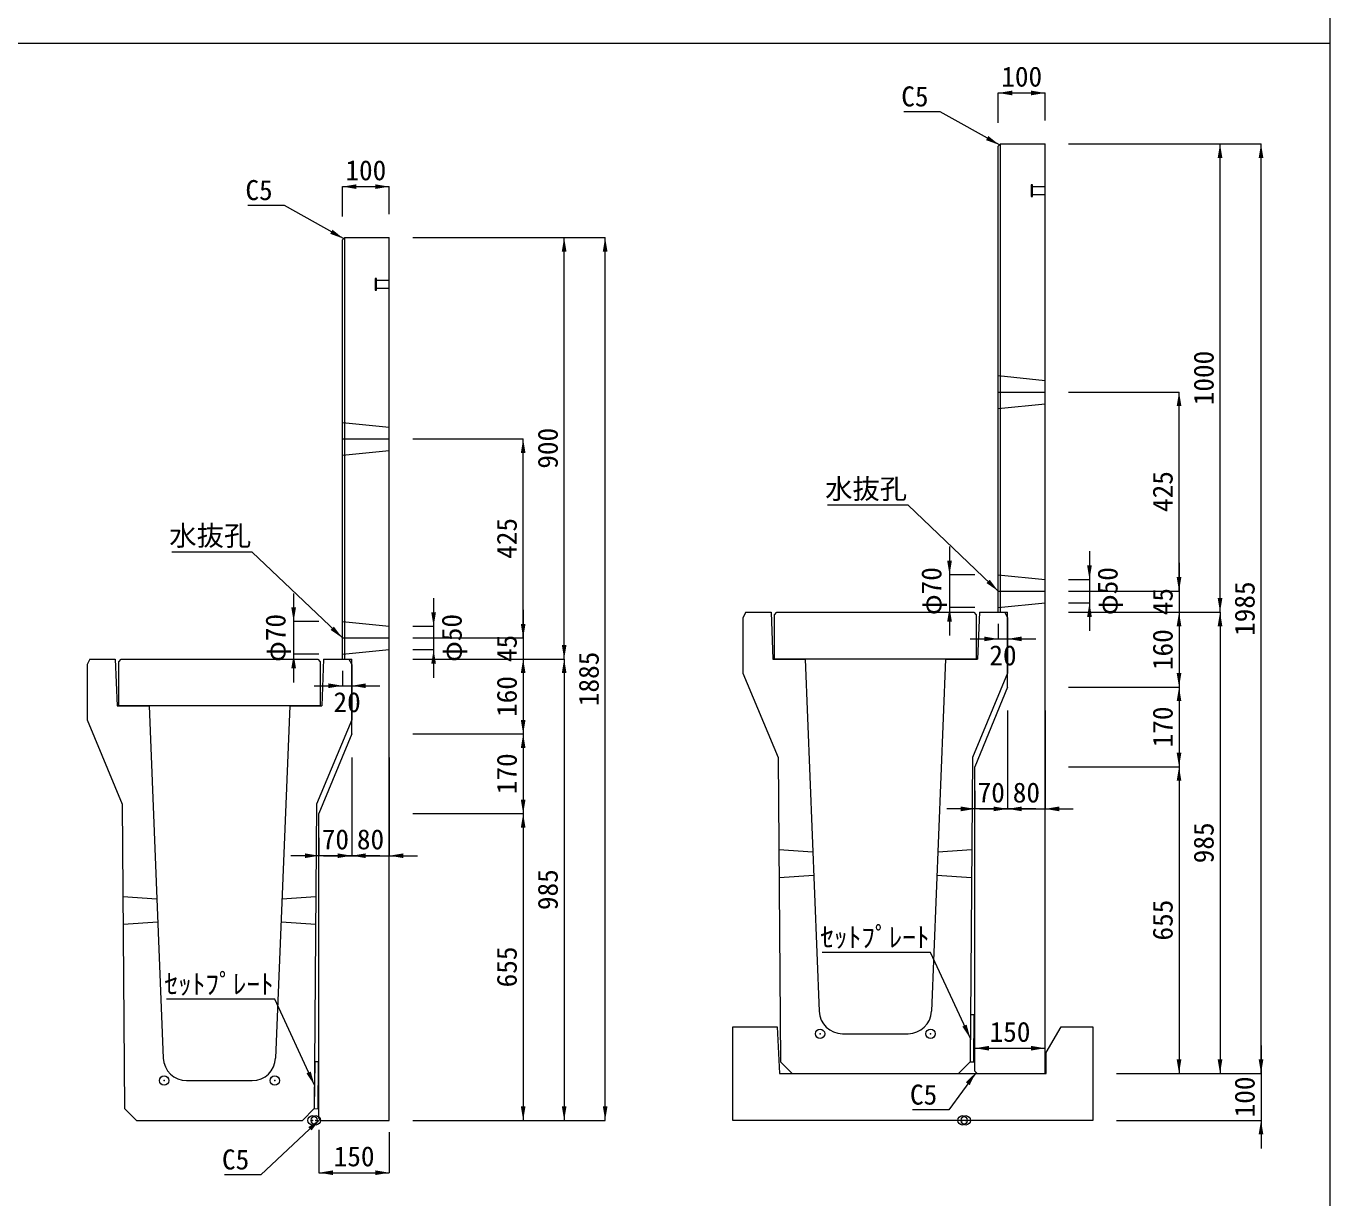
# Model space of a CAD drawing. Units: millimetres at full size, sheet at 1:40. Extents: x 172874 to 199766, y 869448 to 902797.
# Drawn here: x 182491 to 185274, y 892633 to 895135 of the extents above; entities that cross this region are included whole.
import ezdxf
from ezdxf.enums import TextEntityAlignment as Align

# ---------------------------------------------------------------- set-up
doc = ezdxf.new("R2010")
doc.units = ezdxf.units.MM
doc.header["$LTSCALE"] = 40
doc.header["$PDMODE"] = 32
doc.header["$PDSIZE"] = 20
for name, pattern in [('DASHED', [7.5, 6, -1.5]), ('USER2', [4.7625, 3.175, -1.5875]), ('USER3', [1.35, 0.75, -0.6])]:
    doc.linetypes.add(name, pattern=pattern)
for name, color, linetype, lineweight in [('セットプレート', 3, 'Continuous', 13), ('パネックスKDS', 2, 'Continuous', 13), ('図枠', 5, 'Continuous', 13), ('基礎ブロック', 2, 'Continuous', 13), ('寸法線', 7, 'Continuous', 13), ('引出線', 4, 'Continuous', 13), ('本体', 2, 'Continuous', 13), ('補助線', 8, 'Continuous', 13), ('ｲﾝｻｰﾄ', 3, 'USER3', 5)]:
    doc.layers.add(name, color=color, linetype=linetype, lineweight=lineweight)
doc.styles.add('ＭＳ ゴシック', font='')
doc.styles.get('ＭＳ ゴシック').set_extended_font_data('MS Gothic')

# ---------------------------------------------------------------- blocks, each defined once
blk = doc.blocks.new('filled_arrow')
at = {"color": 0, "linetype": 'Continuous', "lineweight": -2}
blk.add_solid([(7.5, 1.25), (0, 0), (7.5, -1.25)], dxfattribs=at)

msp = doc.modelspace()

# ---------------------------------------------------------------- linework, layer by layer
at = {"layer": 'セットプレート'}
for points in [[(184506.33, 892923.33), (184514.33, 892923.27), (184515.1, 893023.27), (184507.1, 893023.33)], [(183106.33, 892823.33), (183114.33, 892823.27), (183115.1, 892923.27), (183107.1, 892923.33)]]:
    msp.add_lwpolyline(points, close=True, dxfattribs=at)
at = {"layer": 'パネックスKDS'}
for p, q in [((184566.29, 894878.33), (184571.29, 894883.33)), ((184566.29, 893883.33), (184566.29, 894878.33)), ((184571.29, 894883.33), (184666.29, 894883.33)), ((184666.29, 892898.33), (184666.29, 894883.33)), ((183166.29, 894678.33), (183171.29, 894683.33)), ((183166.29, 893783.33), (183166.29, 894678.33)), ((183171.29, 894683.33), (183266.29, 894683.33)), ((183266.29, 892798.33), (183266.29, 894683.33)), ((184566.29, 893883.33), (184586.29, 893883.33)), ((184586.29, 893723.33), (184586.29, 893883.33)), ((183166.29, 893783.33), (183186.29, 893783.33)), ((183186.29, 893623.33), (183186.29, 893783.33)), ((184586.29, 893723.33), (184516.29, 893553.33)), ((183186.29, 893623.33), (183116.29, 893453.33)), ((184516.29, 892903.33), (184516.29, 893553.33)), ((183116.29, 892803.33), (183116.29, 893453.33)), ((184516.29, 892903.33), (184521.29, 892898.33)), ((184521.29, 892898.33), (184666.29, 892898.33)), ((183116.29, 892803.33), (183121.29, 892798.33)), ((183121.29, 892798.33), (183266.29, 892798.33))]:
    msp.add_line(p, q, dxfattribs=at)
at = {"layer": 'パネックスKDS', "lineweight": 5}
for p, q in [((184571.29, 893883.33), (184571.29, 894883.33)), ((183171.29, 893783.33), (183171.29, 894683.33))]:
    msp.add_line(p, q, dxfattribs=at)
at = {"layer": 'パネックスKDS', "linetype": 'DASHED', "lineweight": 9}
for p, q in [((184566.29, 894388.33), (184666.29, 894378.33)), ((184566.29, 894318.33), (184666.29, 894328.33)), ((183166.29, 894288.33), (183266.29, 894278.33)), ((183166.29, 894218.33), (183266.29, 894228.33)), ((184566.29, 893963.33), (184666.29, 893953.33)), ((184566.29, 893893.33), (184666.29, 893903.33)), ((183166.29, 893863.33), (183266.29, 893853.33)), ((183166.29, 893793.33), (183266.29, 893803.33))]:
    msp.add_line(p, q, dxfattribs=at)
at = {"layer": '図枠'}
for p, q in [((185274.21, 902448.33), (185274.21, 887048.33)), ((172874.21, 895098.33), (185274.21, 895098.33))]:
    msp.add_line(p, q, dxfattribs=at)
at = {"layer": '基礎ブロック'}
msp.add_lwpolyline([(183999.37, 892998.33), (184094.37, 892998.33), (184099.37, 892898.33), (184668.37, 892898.33), (184668.37, 892943.33), (184700.37, 892998.33), (184768.37, 892998.33), (184768.37, 892798.33), (183999.37, 892798.33)], close=True, dxfattribs=at)
at = {"layer": '寸法線'}
for p, q in [((184566.29, 894991.88), (184666.29, 894991.88)), ((184566.29, 894928.33), (184566.29, 894991.88)), ((184666.29, 894933.33), (184666.29, 894991.88)), ((184716.29, 894883.33), (185127.13, 894883.33)), ((184716.29, 894883.33), (185039.63, 894883.33)), ((185039.63, 893883.33), (185039.63, 894883.33)), ((185127.13, 892898.33), (185127.13, 894883.33)), ((183166.29, 894791.88), (183266.29, 894791.88)), ((183166.29, 894728.33), (183166.29, 894791.88)), ((183266.29, 894733.33), (183266.29, 894791.88)), ((183316.29, 894683.33), (183727.13, 894683.33)), ((183316.29, 894683.33), (183639.63, 894683.33)), ((183639.63, 893783.33), (183639.63, 894683.33)), ((183727.13, 892798.33), (183727.13, 894683.33)), ((184716.29, 894353.33), (184952.13, 894353.33)), ((184952.13, 893928.33), (184952.13, 894353.33)), ((183316.29, 894253.33), (183552.13, 894253.33)), ((183552.13, 893828.33), (183552.13, 894253.33)), ((184462.22, 894023.33), (184462.22, 893833.33)), ((184760.96, 894013.33), (184760.96, 893843.33)), ((184952.13, 893988.33), (184952.13, 893823.33)), ((184516.29, 893963.33), (184462.22, 893963.33)), ((184716.29, 893953.33), (184760.96, 893953.33)), ((183062.22, 893923.33), (183062.22, 893733.33)), ((184716.29, 893928.33), (184952.13, 893928.33)), ((184716.29, 893928.33), (184952.13, 893928.33)), ((183360.96, 893913.33), (183360.96, 893743.33)), ((184516.29, 893893.33), (184462.22, 893893.33)), ((184716.29, 893903.33), (184760.96, 893903.33)), ((183116.29, 893863.33), (183062.22, 893863.33)), ((183552.13, 893888.33), (183552.13, 893723.33)), ((184716.29, 893883.33), (185039.63, 893883.33)), ((184716.29, 893883.33), (184952.13, 893883.33)), ((184716.29, 893883.33), (185039.63, 893883.33)), ((184716.29, 893883.33), (184952.13, 893883.33)), ((184952.13, 893883.33), (184952.13, 893723.33)), ((185039.63, 893883.33), (185039.63, 892898.33)), ((183316.29, 893853.33), (183360.96, 893853.33)), ((184566.29, 893858.33), (184566.29, 893826.25)), ((184586.29, 893858.33), (184586.29, 893826.25)), ((183316.29, 893828.33), (183552.13, 893828.33)), ((183316.29, 893828.33), (183552.13, 893828.33)), ((184506.29, 893826.25), (184646.29, 893826.25)), ((183116.29, 893793.33), (183062.22, 893793.33)), ((183316.29, 893803.33), (183360.96, 893803.33)), ((183316.29, 893783.33), (183639.63, 893783.33)), ((183316.29, 893783.33), (183552.13, 893783.33)), ((183316.29, 893783.33), (183639.63, 893783.33)), ((183316.29, 893783.33), (183552.13, 893783.33)), ((183552.13, 893783.33), (183552.13, 893623.33)), ((183639.63, 893783.33), (183639.63, 892798.33)), ((183166.29, 893758.33), (183166.29, 893726.25)), ((183186.29, 893758.33), (183186.29, 893726.25)), ((183106.29, 893726.25), (183246.29, 893726.25)), ((184716.29, 893723.33), (184952.13, 893723.33)), ((184716.29, 893723.33), (184952.13, 893723.33)), ((184952.13, 893723.33), (184952.13, 893553.33)), ((184586.29, 893673.33), (184586.29, 893463.33)), ((184666.29, 893673.33), (184666.29, 893463.33)), ((183316.29, 893623.33), (183552.13, 893623.33)), ((183316.29, 893623.33), (183552.13, 893623.33)), ((183552.13, 893623.33), (183552.13, 893453.33)), ((183186.29, 893573.33), (183186.29, 893363.33)), ((183266.29, 893573.33), (183266.29, 893363.33)), ((184716.29, 893553.33), (184952.13, 893553.33)), ((184716.29, 893553.33), (184952.13, 893553.33)), ((184952.13, 893553.33), (184952.13, 892898.33)), ((184516.29, 893501.59), (184516.29, 893463.33)), ((184586.29, 893503.33), (184586.29, 893463.33)), ((183316.29, 893453.33), (183552.13, 893453.33)), ((183316.29, 893453.33), (183552.13, 893453.33)), ((183552.13, 893453.33), (183552.13, 892798.33)), ((184646.29, 893463.33), (184456.29, 893463.33)), ((184526.29, 893463.33), (184726.29, 893463.33)), ((183116.29, 893401.59), (183116.29, 893363.33)), ((183186.29, 893403.33), (183186.29, 893363.33)), ((183246.29, 893363.33), (183056.29, 893363.33)), ((183126.29, 893363.33), (183326.29, 893363.33)), ((184516.29, 892952.32), (184666.29, 892952.32)), ((184516.29, 892928.33), (184516.29, 892952.32)), ((184666.29, 892923.33), (184666.29, 892952.32)), ((185127.13, 892958.33), (185127.13, 892738.33)), ((184818.37, 892898.33), (185127.13, 892898.33)), ((184818.37, 892898.33), (185039.63, 892898.33)), ((184818.37, 892898.33), (184952.13, 892898.33)), ((184818.37, 892898.33), (185127.13, 892898.33)), ((183116.29, 892778.33), (183116.29, 892686.53)), ((183316.29, 892798.33), (183727.13, 892798.33)), ((183316.29, 892798.33), (183639.63, 892798.33)), ((183316.29, 892798.33), (183552.13, 892798.33)), ((184818.37, 892798.33), (185127.13, 892798.33)), ((183266.29, 892773.33), (183266.29, 892686.53)), ((183116.29, 892686.53), (183266.29, 892686.53))]:
    msp.add_line(p, q, dxfattribs=at)
at = {"layer": '引出線'}
for points in [[(184568.79, 894880.83), (184442.42, 894951.91), (184364.65, 894951.91)], [(183168.79, 894680.83), (183042.42, 894751.91), (182964.65, 894751.91)], [(184566.29, 893928.33), (184373.83, 894111.78), (184202.09, 894111.78)], [(183166.29, 893828.33), (182973.83, 894011.78), (182802.09, 894011.78)], [(184506.72, 892973.33), (184421.88, 893156.79), (184190.51, 893156.79)], [(183106.72, 892873.33), (183021.88, 893056.79), (182790.51, 893056.79)], [(184518.79, 892900.83), (184460.92, 892820.62), (184383.15, 892820.62)], [(183118.79, 892800.83), (182992.42, 892682.18), (182914.65, 892682.18)]]:
    msp.add_lwpolyline(points, dxfattribs=at)
at = {"layer": '本体'}
for p, q in [((184027.29, 893883.33), (184021.29, 893871.33)), ((184021.29, 893871.33), (184021.29, 893753.33)), ((184027.29, 893883.33), (184081.29, 893883.33)), ((184081.29, 893883.33), (184085.29, 893783.33)), ((184526.29, 893883.33), (184522.29, 893783.33)), ((184526.29, 893883.33), (184580.29, 893883.33)), ((184580.29, 893883.33), (184586.29, 893871.33)), ((184586.29, 893871.33), (184586.29, 893753.33)), ((182627.29, 893783.33), (182621.29, 893771.33)), ((182627.29, 893783.33), (182681.29, 893783.33)), ((182681.29, 893783.33), (182685.29, 893683.33)), ((183126.29, 893783.33), (183122.29, 893683.33)), ((183126.29, 893783.33), (183180.29, 893783.33)), ((183180.29, 893783.33), (183186.29, 893771.33)), ((184085.29, 893783.33), (184153.79, 893783.33)), ((184153.79, 893783.33), (184183.87, 893031.33)), ((184453.79, 893783.33), (184423.71, 893031.33)), ((184453.79, 893783.33), (184522.29, 893783.33)), ((182621.29, 893771.33), (182621.29, 893653.33)), ((183186.29, 893771.33), (183186.29, 893653.33)), ((184021.29, 893753.33), (184096.29, 893573.33)), ((184586.29, 893753.33), (184511.29, 893573.33)), ((182685.29, 893683.33), (182753.79, 893683.33)), ((182753.79, 893683.33), (182783.87, 892931.33)), ((183053.79, 893683.33), (183023.71, 892931.33)), ((183053.79, 893683.33), (183122.29, 893683.33)), ((182621.29, 893653.33), (182696.29, 893473.33)), ((183186.29, 893653.33), (183111.29, 893473.33)), ((184096.29, 893573.33), (184101.25, 892923.33)), ((184511.29, 893573.33), (184506.33, 892923.33)), ((182696.29, 893473.33), (182701.25, 892823.33)), ((183111.29, 893473.33), (183106.33, 892823.33)), ((184233.83, 892983.33), (184373.75, 892983.33)), ((184101.25, 892923.33), (184126.44, 892898.33)), ((184481.14, 892898.33), (184506.33, 892923.33)), ((184126.44, 892898.33), (184481.14, 892898.33)), ((182833.83, 892883.33), (182973.75, 892883.33)), ((182701.25, 892823.33), (182726.44, 892798.33)), ((183081.14, 892798.33), (183106.33, 892823.33)), ((182726.44, 892798.33), (183081.14, 892798.33))]:
    msp.add_line(p, q, dxfattribs=at)
at = {"layer": '本体', "linetype": 'USER2'}
for p, q in [((184097.79, 893376.33), (184170.27, 893371.33)), ((184437.31, 893371.33), (184509.79, 893376.33)), ((184172.27, 893321.33), (184098.25, 893316.33)), ((184509.33, 893316.33), (184435.31, 893321.33)), ((182697.79, 893276.33), (182770.27, 893271.33)), ((183037.31, 893271.33), (183109.79, 893276.33)), ((182772.27, 893221.33), (182698.25, 893216.33)), ((183109.33, 893216.33), (183035.31, 893221.33))]:
    msp.add_line(p, q, dxfattribs=at)
at = {"layer": '本体', "lineweight": 20}
for points in [[(184088.79, 893877.33), (184093.79, 893883.33), (184513.79, 893883.33), (184518.79, 893877.33), (184518.79, 893783.33), (184088.79, 893783.33)], [(182688.79, 893777.33), (182693.79, 893783.33), (183113.79, 893783.33), (183118.79, 893777.33), (183118.79, 893683.33), (182688.79, 893683.33)]]:
    msp.add_lwpolyline(points, close=True, dxfattribs=at)
at = {"layer": '本体'}
for centre, start, end in [((184233.83, 893033.33), 182.29061, 270), ((184373.75, 893033.33), 270, 357.70939), ((182833.83, 892933.33), 182.29061, 270), ((182973.75, 892933.33), 270, 357.70939)]:
    msp.add_arc(centre, 50, start, end, dxfattribs=at)
at = {"layer": '補助線'}
for p, q in [((184566.29, 894353.33), (184666.29, 894353.33)), ((183166.29, 894253.33), (183266.29, 894253.33)), ((184566.29, 893928.33), (184666.29, 893928.33)), ((183166.29, 893828.33), (183266.29, 893828.33))]:
    msp.add_line(p, q, dxfattribs=at)
for p in [(184185.79, 892983.33), (184421.79, 892983.33), (182785.79, 892883.33), (183021.79, 892883.33), (183102.29, 892798.33), (183109.29, 892798.33), (183109.29, 892798.33), (184489.79, 892798.33), (184496.79, 892798.33), (184496.79, 892798.33)]:
    msp.add_point(p, dxfattribs=at)
at = {"layer": 'ｲﾝｻｰﾄ'}
for p, q in [((184636.29, 894795.83), (184636.29, 894770.83)), ((184639.29, 894795.83), (184636.29, 894795.83)), ((184639.29, 894770.83), (184639.29, 894795.83)), ((184666.29, 894791.83), (184639.29, 894791.83)), ((184636.29, 894770.83), (184639.29, 894770.83)), ((184639.29, 894774.83), (184666.29, 894774.83)), ((183236.29, 894595.83), (183236.29, 894570.83)), ((183239.29, 894595.83), (183236.29, 894595.83)), ((183239.29, 894570.83), (183239.29, 894595.83)), ((183266.29, 894591.83), (183239.29, 894591.83)), ((183236.29, 894570.83), (183239.29, 894570.83)), ((183239.29, 894574.83), (183266.29, 894574.83))]:
    msp.add_line(p, q, dxfattribs=at)

# ---------------------------------------------------------------- block references
at = {"layer": '寸法線', "xscale": 4, "yscale": 4}
for p in [(184566.29, 894991.88), (183166.29, 894791.88), (184586.29, 893826.25), (183186.29, 893726.25), (184586.29, 893463.33), (184666.29, 893463.33), (183186.29, 893363.33), (183266.29, 893363.33), (184516.29, 892952.32), (183116.29, 892686.53)]:
    msp.add_blockref('filled_arrow', p, dxfattribs=at)
for p, rotation in [((184666.29, 894991.88), 180), ((185039.63, 894883.33), 270), ((185127.13, 894883.33), 270), ((183266.29, 894791.88), 180), ((183639.63, 894683.33), 270), ((183727.13, 894683.33), 270), ((184952.13, 894353.33), 270), ((183552.13, 894253.33), 270), ((184462.22, 893963.33), 90), ((184760.96, 893953.33), 90), ((184952.13, 893928.33), 90), ((184952.13, 893928.33), 90), ((183062.22, 893863.33), 90), ((184462.22, 893893.33), 270), ((184760.96, 893903.33), 270), ((185039.63, 893883.33), 90), ((183360.96, 893853.33), 90), ((184952.13, 893883.33), 270), ((184952.13, 893883.33), 270), ((185039.63, 893883.33), 270), ((183552.13, 893828.33), 90), ((183552.13, 893828.33), 90), ((183639.63, 893783.33), 90), ((184566.29, 893826.25), 180), ((183062.22, 893793.33), 270), ((183360.96, 893803.33), 270), ((183552.13, 893783.33), 270), ((183552.13, 893783.33), 270), ((183639.63, 893783.33), 270), ((184952.13, 893723.33), 90), ((183166.29, 893726.25), 180), ((184952.13, 893723.33), 270), ((183552.13, 893623.33), 90), ((183552.13, 893623.33), 270), ((184952.13, 893553.33), 90), ((184952.13, 893553.33), 270), ((183552.13, 893453.33), 90), ((183552.13, 893453.33), 270), ((184516.29, 893463.33), 180), ((184586.29, 893463.33), 180), ((183116.29, 893363.33), 180), ((183186.29, 893363.33), 180), ((184666.29, 892952.32), 180), ((184952.13, 892898.33), 90), ((185039.63, 892898.33), 90), ((185127.13, 892898.33), 90), ((185127.13, 892898.33), 90), ((183552.13, 892798.33), 90), ((183639.63, 892798.33), 90), ((183727.13, 892798.33), 90), ((185127.13, 892798.33), 270), ((183266.29, 892686.53), 180)]:
    msp.add_blockref('filled_arrow', p, dxfattribs=dict(at, rotation=rotation))
at = {"layer": '引出線', "xscale": 4, "yscale": 4}
for p, rotation in [((184568.79, 894880.83), 150.6), ((183168.79, 894680.83), 150.6), ((184566.29, 893928.33), 136.4), ((183166.29, 893828.33), 136.4), ((184506.72, 892973.33), 114.8), ((183106.72, 892873.33), 114.8), ((184518.79, 892900.83), 234.2), ((183118.79, 892800.83), 223.2)]:
    msp.add_blockref('filled_arrow', p, dxfattribs=dict(at, rotation=rotation))

# ---------------------------------------------------------------- texts
at = {"layer": '寸法線', "style": 'ＭＳ ゴシック'}
for s, p in [('100', (184616.29, 895026.88)), ('100', (183216.29, 894826.88)), ('20', (184576.29, 893791.25)), ('20', (183176.29, 893691.25)), ('70', (184551.29, 893498.33)), ('80', (184626.29, 893498.33)), ('70', (183151.29, 893398.33)), ('80', (183226.29, 893398.33)), ('150', (184591.29, 892987.32)), ('150', (183191.29, 892721.53))]:
    msp.add_text(s, height=42.72, dxfattribs=at).set_placement(p, align=Align.MIDDLE_CENTER)
for s, p in [('1000', (185004.63, 894383.33)), ('900', (183604.63, 894233.33)), ('425', (184917.13, 894140.83)), ('425', (183517.13, 894040.83)), ('φ70', (184423.56, 893928.33)), ('φ50', (184799.62, 893928.33)), ('45', (184917.13, 893905.83)), ('1985', (185092.13, 893890.83)), ('φ70', (183023.56, 893828.33)), ('φ50', (183399.62, 893828.33)), ('160', (184917.13, 893803.33)), ('45', (183517.13, 893805.83)), ('1885', (183692.13, 893740.83)), ('160', (183517.13, 893703.33)), ('170', (184917.13, 893638.33)), ('170', (183517.13, 893538.33)), ('985', (185004.63, 893390.83)), ('985', (183604.63, 893290.83)), ('655', (184917.13, 893225.83)), ('655', (183517.13, 893125.83)), ('100', (185092.13, 892848.33))]:
    msp.add_text(s, height=42.72, rotation=90, dxfattribs=at).set_placement(p, align=Align.MIDDLE_CENTER)
at = {"layer": '引出線', "style": 'ＭＳ ゴシック'}
for s, p in [('C5', (184417.42, 895005.91)), ('C5', (183017.42, 894805.91)), ('水抜孔', (184371.58, 894168.06)), ('水抜孔', (182971.58, 894068.06)), ('ｾｯﾄﾌﾟﾚｰﾄ', (184419.63, 893210.79)), ('ｾｯﾄﾌﾟﾚｰﾄ', (183019.63, 893110.79)), ('C5', (184435.92, 892874.62)), ('C5', (182967.42, 892736.18))]:
    msp.add_text(s, height=42.72, dxfattribs=at).set_placement(p, align=Align.TOP_RIGHT)

doc.saveas('drawing.dxf')
